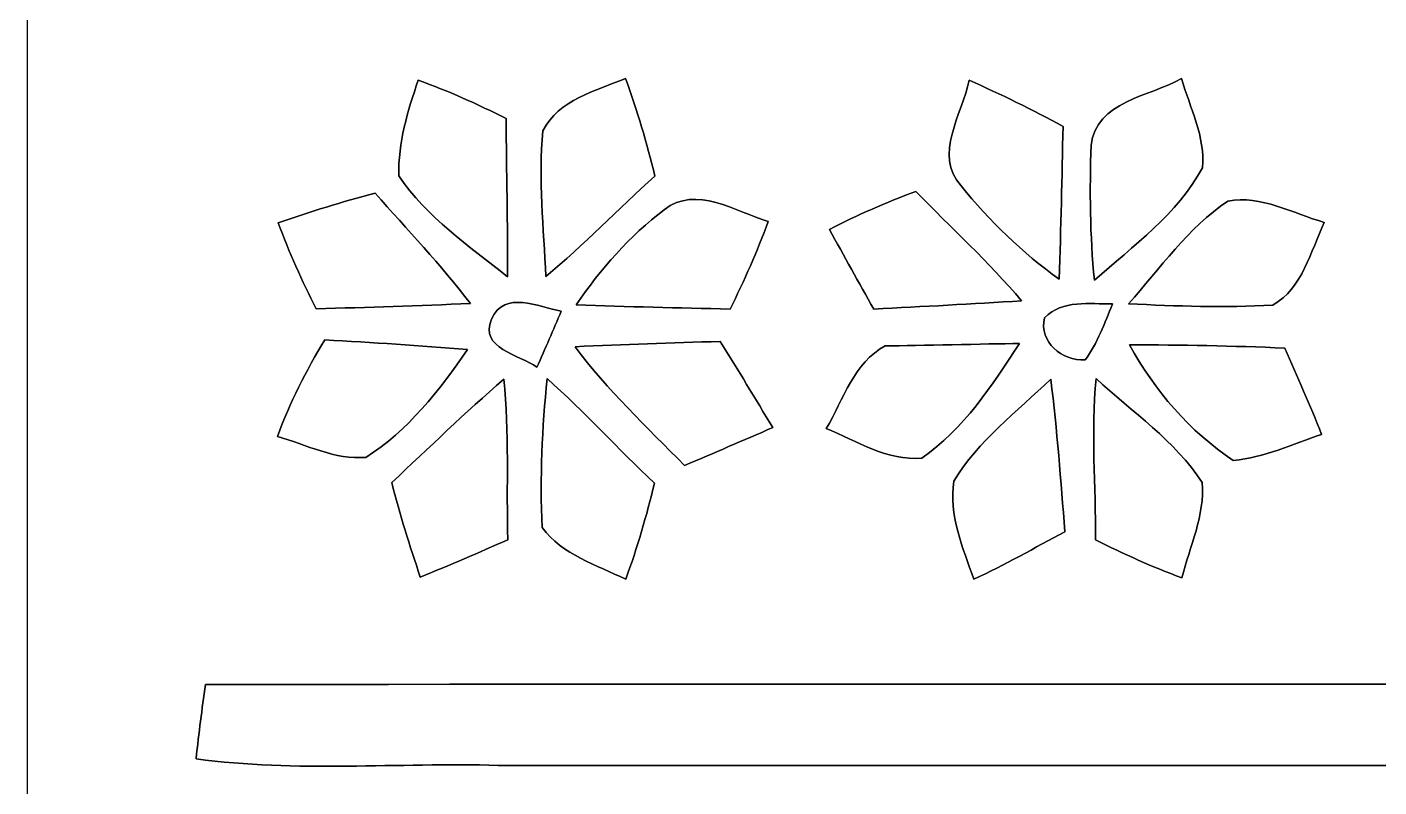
# Model space of a CAD drawing. Header units: centimetres. Extents: x -16.8 to 16.8, y -16.7 to 16.7.
# Drawn here: x -16.77 to -11.2, y -2.7 to 0.44 of the extents above; entities that cross this region are included whole.
import ezdxf

# ---------------------------------------------------------------- set-up
doc = ezdxf.new("R2010")
doc.units = ezdxf.units.CM
doc.header["$MEASUREMENT"] = 0
doc.layers.add('Layer 1', color=7, linetype='Continuous')

msp = doc.modelspace()

# ---------------------------------------------------------------- linework, layer by layer
at = {"layer": 'Layer 1', "color": 7}
for points, knots in [([(-16.77458, 16.66875), (-16.77458, 16.66875), (16.77458, 16.66875), (16.77458, 16.66875), (16.77458, 16.66875), (16.77458, 16.66875), (16.77458, -16.66875), (16.77458, -16.66875), (16.77458, -16.66875), (16.77458, -16.66875), (-16.77458, -16.66875), (-16.77458, -16.66875), (-16.77458, -16.66875), (-16.77458, -16.66875), (-16.77458, 16.66875), (-16.77458, 16.66875), (-16.77458, 16.66875), (-16.77458, 16.66875), (-16.77458, 16.66875), (-16.77458, 16.66875)], [0, 0, 0, 0, 0.1666667, 0.1666667, 0.1666667, 0.1666667, 0.3333333, 0.3333333, 0.3333333, 0.3333333, 0.5, 0.5, 0.5, 0.5, 0.6666667, 0.6666667, 0.6666667, 0.6666667, 1, 1, 1, 1]), ([(-14.64663, 0.00811), (-14.66568, -0.19191), (-14.64345, -0.3937), (-14.63428, -0.59408), (-14.63428, -0.59408), (-14.47729, -0.4639), (-14.33618, -0.31574), (-14.18449, -0.17921), (-14.18449, -0.17921), (-14.2173, -0.04269), (-14.25751, 0.09137), (-14.30514, 0.22331), (-14.30514, 0.22331), (-14.42791, 0.17357), (-14.58172, 0.13617), (-14.64663, 0.00811), (-14.64663, 0.00811), (-14.64663, 0.00811), (-14.64663, 0.00811), (-14.64663, 0.00811)], [0, 0, 0, 0, 0.1666667, 0.1666667, 0.1666667, 0.1666667, 0.3333333, 0.3333333, 0.3333333, 0.3333333, 0.5, 0.5, 0.5, 0.5, 0.6666667, 0.6666667, 0.6666667, 0.6666667, 1, 1, 1, 1]), ([(-12.38462, -0.05151), (-12.39167, -0.23671), (-12.38991, -0.42439), (-12.37121, -0.60925), (-12.37121, -0.60925), (-12.21246, -0.46743), (-12.02796, -0.3362), (-11.92601, -0.14499), (-11.92601, -0.14499), (-11.9126, -0.01729), (-11.97786, 0.10372), (-12.01244, 0.22331), (-12.01244, 0.22331), (-12.14226, 0.14958), (-12.36592, 0.12806), (-12.38462, -0.05151), (-12.38462, -0.05151), (-12.38462, -0.05151), (-12.38462, -0.05151), (-12.38462, -0.05151)], [0, 0, 0, 0, 0.1666667, 0.1666667, 0.1666667, 0.1666667, 0.3333333, 0.3333333, 0.3333333, 0.3333333, 0.5, 0.5, 0.5, 0.5, 0.6666667, 0.6666667, 0.6666667, 0.6666667, 1, 1, 1, 1]), ([(-15.16063, 0.21661), (-15.20437, 0.08925), (-15.24388, -0.04128), (-15.24106, -0.17851), (-15.24106, -0.17851), (-15.12605, -0.34819), (-14.95143, -0.46778), (-14.79268, -0.59443), (-14.79268, -0.59443), (-14.79162, -0.37712), (-14.79691, -0.1591), (-14.79797, 0.05786), (-14.79797, 0.05786), (-14.91615, 0.11748), (-15.0368, 0.17145), (-15.16063, 0.21661), (-15.16063, 0.21661), (-15.16063, 0.21661), (-15.16063, 0.21661), (-15.16063, 0.21661)], [0, 0, 0, 0, 0.1666667, 0.1666667, 0.1666667, 0.1666667, 0.3333333, 0.3333333, 0.3333333, 0.3333333, 0.5, 0.5, 0.5, 0.5, 0.6666667, 0.6666667, 0.6666667, 0.6666667, 1, 1, 1, 1]), ([(-12.88803, 0.2159), (-12.91625, 0.07726), (-13.0362, -0.09137), (-12.92154, -0.21978), (-12.92154, -0.21978), (-12.80336, -0.36371), (-12.66896, -0.49601), (-12.51691, -0.60431), (-12.51691, -0.60431), (-12.5095, -0.39405), (-12.50527, -0.1838), (-12.50068, 0.02575), (-12.50068, 0.02575), (-12.62733, 0.09454), (-12.75644, 0.15804), (-12.88803, 0.2159), (-12.88803, 0.2159), (-12.88803, 0.2159), (-12.88803, 0.2159), (-12.88803, 0.2159)], [0, 0, 0, 0, 0.1666667, 0.1666667, 0.1666667, 0.1666667, 0.3333333, 0.3333333, 0.3333333, 0.3333333, 0.5, 0.5, 0.5, 0.5, 0.6666667, 0.6666667, 0.6666667, 0.6666667, 1, 1, 1, 1]), ([(-14.14639, -0.31785), (-14.28821, -0.42686), (-14.40886, -0.56303), (-14.5094, -0.71085), (-14.5094, -0.71085), (-14.29773, -0.71826), (-14.08606, -0.72284), (-13.8744, -0.72813), (-13.8744, -0.72813), (-13.81584, -0.61031), (-13.76186, -0.49001), (-13.71706, -0.36654), (-13.71706, -0.36654), (-13.85147, -0.32632), (-14.01445, -0.21519), (-14.14639, -0.31785), (-14.14639, -0.31785), (-14.14639, -0.31785), (-14.14639, -0.31785), (-14.14639, -0.31785)], [0, 0, 0, 0, 0.1666667, 0.1666667, 0.1666667, 0.1666667, 0.3333333, 0.3333333, 0.3333333, 0.3333333, 0.5, 0.5, 0.5, 0.5, 0.6666667, 0.6666667, 0.6666667, 0.6666667, 1, 1, 1, 1]), ([(-15.73848, -0.37183), (-15.69367, -0.49318), (-15.64005, -0.61136), (-15.58184, -0.72708), (-15.58184, -0.72708), (-15.36982, -0.72073), (-15.15745, -0.71367), (-14.94508, -0.7052), (-14.94508, -0.7052), (-15.06784, -0.54575), (-15.20613, -0.3997), (-15.33913, -0.24941), (-15.33913, -0.24941), (-15.47389, -0.28469), (-15.60654, -0.32667), (-15.73848, -0.37183), (-15.73848, -0.37183), (-15.73848, -0.37183), (-15.73848, -0.37183), (-15.73848, -0.37183)], [0, 0, 0, 0, 0.1666667, 0.1666667, 0.1666667, 0.1666667, 0.3333333, 0.3333333, 0.3333333, 0.3333333, 0.5, 0.5, 0.5, 0.5, 0.6666667, 0.6666667, 0.6666667, 0.6666667, 1, 1, 1, 1]), ([(-13.46482, -0.39899), (-13.4045, -0.50906), (-13.34347, -0.61842), (-13.28138, -0.72778), (-13.28138, -0.72778), (-13.07818, -0.71755), (-12.87498, -0.70697), (-12.67178, -0.69356), (-12.67178, -0.69356), (-12.80724, -0.53375), (-12.96247, -0.39229), (-13.10816, -0.24236), (-13.10816, -0.24236), (-13.22952, -0.28822), (-13.34911, -0.33973), (-13.46482, -0.39899), (-13.46482, -0.39899), (-13.46482, -0.39899), (-13.46482, -0.39899), (-13.46482, -0.39899)], [0, 0, 0, 0, 0.1666667, 0.1666667, 0.1666667, 0.1666667, 0.3333333, 0.3333333, 0.3333333, 0.3333333, 0.5, 0.5, 0.5, 0.5, 0.6666667, 0.6666667, 0.6666667, 0.6666667, 1, 1, 1, 1]), ([(-11.82088, -0.28258), (-11.98492, -0.39264), (-12.10063, -0.56056), (-12.23081, -0.70661), (-12.23081, -0.70661), (-12.03254, -0.71508), (-11.83393, -0.72425), (-11.63567, -0.7112), (-11.63567, -0.7112), (-11.51184, -0.64276), (-11.47974, -0.4893), (-11.42294, -0.37042), (-11.42294, -0.37042), (-11.55171, -0.33408), (-11.68435, -0.25647), (-11.82088, -0.28258), (-11.82088, -0.28258), (-11.82088, -0.28258), (-11.82088, -0.28258), (-11.82088, -0.28258)], [0, 0, 0, 0, 0.1666667, 0.1666667, 0.1666667, 0.1666667, 0.3333333, 0.3333333, 0.3333333, 0.3333333, 0.5, 0.5, 0.5, 0.5, 0.6666667, 0.6666667, 0.6666667, 0.6666667, 1, 1, 1, 1]), ([(-14.859, -0.76941), (-14.90909, -0.89006), (-14.74435, -0.91652), (-14.67097, -0.96767), (-14.67097, -0.96767), (-14.6371, -0.89076), (-14.60324, -0.81386), (-14.57078, -0.7366), (-14.57078, -0.7366), (-14.66709, -0.71967), (-14.80361, -0.64841), (-14.859, -0.76941), (-14.859, -0.76941), (-14.859, -0.76941), (-14.859, -0.76941), (-14.859, -0.76941)], [0, 0, 0, 0, 0.2, 0.2, 0.2, 0.2, 0.4, 0.4, 0.4, 0.4, 0.6, 0.6, 0.6, 0.6, 1, 1, 1, 1]), ([(-12.57688, -0.76376), (-12.60193, -0.86536), (-12.50421, -0.94051), (-12.41002, -0.93804), (-12.41002, -0.93804), (-12.35816, -0.86819), (-12.32923, -0.78564), (-12.29642, -0.70626), (-12.29642, -0.70626), (-12.39132, -0.70803), (-12.5028, -0.68792), (-12.57688, -0.76376), (-12.57688, -0.76376), (-12.57688, -0.76376), (-12.57688, -0.76376), (-12.57688, -0.76376)], [0, 0, 0, 0, 0.2, 0.2, 0.2, 0.2, 0.4, 0.4, 0.4, 0.4, 0.6, 0.6, 0.6, 0.6, 1, 1, 1, 1]), ([(-15.54621, -0.85549), (-15.62347, -0.98143), (-15.69014, -1.11407), (-15.742, -1.25307), (-15.742, -1.25307), (-15.62312, -1.28799), (-15.50353, -1.35043), (-15.37688, -1.33985), (-15.37688, -1.33985), (-15.20366, -1.23084), (-15.07243, -1.06221), (-14.95778, -0.89464), (-14.95778, -0.89464), (-15.15392, -0.87877), (-15.35007, -0.86572), (-15.54621, -0.85549), (-15.54621, -0.85549), (-15.54621, -0.85549), (-15.54621, -0.85549), (-15.54621, -0.85549)], [0, 0, 0, 0, 0.1666667, 0.1666667, 0.1666667, 0.1666667, 0.3333333, 0.3333333, 0.3333333, 0.3333333, 0.5, 0.5, 0.5, 0.5, 0.6666667, 0.6666667, 0.6666667, 0.6666667, 1, 1, 1, 1]), ([(-14.51328, -0.88336), (-14.38134, -1.06221), (-14.21765, -1.21426), (-14.06278, -1.37301), (-14.06278, -1.37301), (-13.94072, -1.32221), (-13.81972, -1.26929), (-13.69836, -1.21708), (-13.69836, -1.21708), (-13.76998, -1.09784), (-13.84124, -0.97861), (-13.91567, -0.86148), (-13.91567, -0.86148), (-14.11499, -0.86713), (-14.31431, -0.87418), (-14.51328, -0.88336), (-14.51328, -0.88336), (-14.51328, -0.88336), (-14.51328, -0.88336), (-14.51328, -0.88336)], [0, 0, 0, 0, 0.1666667, 0.1666667, 0.1666667, 0.1666667, 0.3333333, 0.3333333, 0.3333333, 0.3333333, 0.5, 0.5, 0.5, 0.5, 0.6666667, 0.6666667, 0.6666667, 0.6666667, 1, 1, 1, 1]), ([(-13.23446, -0.88018), (-13.36393, -0.94756), (-13.40661, -1.10243), (-13.47752, -1.22061), (-13.47752, -1.22061), (-13.35229, -1.27353), (-13.22388, -1.35467), (-13.08347, -1.34303), (-13.08347, -1.34303), (-12.91131, -1.22379), (-12.79208, -1.04387), (-12.68095, -0.8696), (-12.68095, -0.8696), (-12.81959, -0.87242), (-13.09617, -0.87736), (-13.23446, -0.88018), (-13.23446, -0.88018), (-13.23446, -0.88018), (-13.23446, -0.88018), (-13.23446, -0.88018)], [0, 0, 0, 0, 0.1666667, 0.1666667, 0.1666667, 0.1666667, 0.3333333, 0.3333333, 0.3333333, 0.3333333, 0.5, 0.5, 0.5, 0.5, 0.6666667, 0.6666667, 0.6666667, 0.6666667, 1, 1, 1, 1]), ([(-12.22728, -0.87489), (-12.12391, -1.06363), (-11.97786, -1.23296), (-11.79865, -1.3529), (-11.79865, -1.3529), (-11.6713, -1.34091), (-11.55383, -1.28552), (-11.43388, -1.24495), (-11.43388, -1.24495), (-11.48186, -1.12501), (-11.53513, -1.00683), (-11.58628, -0.889), (-11.58628, -0.889), (-11.80006, -0.87948), (-12.01385, -0.87595), (-12.22728, -0.87489), (-12.22728, -0.87489), (-12.22728, -0.87489), (-12.22728, -0.87489), (-12.22728, -0.87489)], [0, 0, 0, 0, 0.1666667, 0.1666667, 0.1666667, 0.1666667, 0.3333333, 0.3333333, 0.3333333, 0.3333333, 0.5, 0.5, 0.5, 0.5, 0.6666667, 0.6666667, 0.6666667, 0.6666667, 1, 1, 1, 1]), ([(-15.27034, -1.44357), (-15.23647, -1.5748), (-15.19626, -1.70498), (-15.15216, -1.83339), (-15.15216, -1.83339), (-15.0308, -1.78541), (-14.91121, -1.73179), (-14.79127, -1.68028), (-14.79127, -1.68028), (-14.79762, -1.45874), (-14.78456, -1.23719), (-14.80785, -1.01706), (-14.80785, -1.01706), (-14.9666, -1.15394), (-15.11618, -1.30104), (-15.27034, -1.44357), (-15.27034, -1.44357), (-15.27034, -1.44357), (-15.27034, -1.44357), (-15.27034, -1.44357)], [0, 0, 0, 0, 0.1666667, 0.1666667, 0.1666667, 0.1666667, 0.3333333, 0.3333333, 0.3333333, 0.3333333, 0.5, 0.5, 0.5, 0.5, 0.6666667, 0.6666667, 0.6666667, 0.6666667, 1, 1, 1, 1]), ([(-14.62934, -1.01424), (-14.64874, -1.21849), (-14.66003, -1.42381), (-14.6498, -1.62983), (-14.6498, -1.62983), (-14.56584, -1.74061), (-14.42544, -1.78435), (-14.30443, -1.84256), (-14.30443, -1.84256), (-14.25751, -1.71309), (-14.21836, -1.58044), (-14.18625, -1.44674), (-14.18625, -1.44674), (-14.33583, -1.30422), (-14.47588, -1.15217), (-14.62934, -1.01424), (-14.62934, -1.01424), (-14.62934, -1.01424), (-14.62934, -1.01424), (-14.62934, -1.01424)], [0, 0, 0, 0, 0.1666667, 0.1666667, 0.1666667, 0.1666667, 0.3333333, 0.3333333, 0.3333333, 0.3333333, 0.5, 0.5, 0.5, 0.5, 0.6666667, 0.6666667, 0.6666667, 0.6666667, 1, 1, 1, 1]), ([(-12.95118, -1.43828), (-12.97411, -1.5748), (-12.91308, -1.7145), (-12.86898, -1.84291), (-12.86898, -1.84291), (-12.74092, -1.78294), (-12.61745, -1.71309), (-12.49327, -1.64677), (-12.49327, -1.64677), (-12.50985, -1.43651), (-12.52502, -1.22661), (-12.55148, -1.01776), (-12.55148, -1.01776), (-12.69118, -1.15041), (-12.85064, -1.27141), (-12.95118, -1.43828), (-12.95118, -1.43828), (-12.95118, -1.43828), (-12.95118, -1.43828), (-12.95118, -1.43828)], [0, 0, 0, 0, 0.1666667, 0.1666667, 0.1666667, 0.1666667, 0.3333333, 0.3333333, 0.3333333, 0.3333333, 0.5, 0.5, 0.5, 0.5, 0.6666667, 0.6666667, 0.6666667, 0.6666667, 1, 1, 1, 1]), ([(-12.36663, -1.68028), (-12.25091, -1.73849), (-12.13238, -1.79141), (-12.01103, -1.83691), (-12.01103, -1.83691), (-11.97751, -1.70815), (-11.91542, -1.57903), (-11.92671, -1.44357), (-11.92671, -1.44357), (-12.03819, -1.27106), (-12.21564, -1.15253), (-12.36416, -1.01459), (-12.36416, -1.01459), (-12.38603, -1.23613), (-12.36557, -1.45803), (-12.36663, -1.68028), (-12.36663, -1.68028), (-12.36663, -1.68028), (-12.36663, -1.68028), (-12.36663, -1.68028)], [0, 0, 0, 0, 0.1666667, 0.1666667, 0.1666667, 0.1666667, 0.3333333, 0.3333333, 0.3333333, 0.3333333, 0.5, 0.5, 0.5, 0.5, 0.6666667, 0.6666667, 0.6666667, 0.6666667, 1, 1, 1, 1]), ([(-16.03869, -2.27648), (-16.0528, -2.3809), (-16.0655, -2.47368), (-16.07714, -2.58339), (-16.07714, -2.58339), (-15.66404, -2.64054), (-15.246, -2.59856), (-14.83078, -2.61056), (-14.83078, -2.61056), (-5.11104, -2.61197), (4.60869, -2.61161), (14.32842, -2.61056), (14.32842, -2.61056), (14.96236, -2.59962), (15.59701, -2.6349), (16.23025, -2.59327), (16.23025, -2.59327), (16.2246, -2.48603), (16.21084, -2.37949), (16.19285, -2.27401), (16.19285, -2.27401), (5.44901, -2.27753), (-5.29484, -2.2733), (-16.03869, -2.27648), (-16.03869, -2.27648), (-16.03869, -2.27648), (-16.03869, -2.27648), (-16.03869, -2.27648)], [0, 0, 0, 0, 0.125, 0.125, 0.125, 0.125, 0.25, 0.25, 0.25, 0.25, 0.375, 0.375, 0.375, 0.375, 0.5, 0.5, 0.5, 0.5, 0.625, 0.625, 0.625, 0.625, 0.75, 0.75, 0.75, 0.75, 1, 1, 1, 1])]:
    msp.add_open_spline(points, degree=3, knots=knots, dxfattribs=at)
at = {"layer": 'Layer 1', "color": 250}
for points, knots in [([(-14.64663, 0.00811), (-14.58172, 0.13617), (-14.42791, 0.17357), (-14.30514, 0.22331), (-14.30514, 0.22331), (-14.25751, 0.09137), (-14.2173, -0.04269), (-14.18449, -0.17921), (-14.18449, -0.17921), (-14.33618, -0.31574), (-14.47729, -0.4639), (-14.63428, -0.59408), (-14.63428, -0.59408), (-14.64345, -0.3937), (-14.66568, -0.19191), (-14.64663, 0.00811)], [0, 0, 0, 0, 0.2, 0.2, 0.2, 0.2, 0.4, 0.4, 0.4, 0.4, 0.6, 0.6, 0.6, 0.6, 1, 1, 1, 1]), ([(-12.38462, -0.05151), (-12.36592, 0.12806), (-12.14226, 0.14958), (-12.01244, 0.22331), (-12.01244, 0.22331), (-11.97786, 0.10372), (-11.9126, -0.01729), (-11.92601, -0.14499), (-11.92601, -0.14499), (-12.02796, -0.3362), (-12.21246, -0.46743), (-12.37121, -0.60925), (-12.37121, -0.60925), (-12.38991, -0.42439), (-12.39167, -0.23671), (-12.38462, -0.05151)], [0, 0, 0, 0, 0.2, 0.2, 0.2, 0.2, 0.4, 0.4, 0.4, 0.4, 0.6, 0.6, 0.6, 0.6, 1, 1, 1, 1]), ([(-15.16063, 0.21661), (-15.0368, 0.17145), (-14.91615, 0.11748), (-14.79797, 0.05786), (-14.79797, 0.05786), (-14.79691, -0.1591), (-14.79162, -0.37712), (-14.79268, -0.59443), (-14.79268, -0.59443), (-14.95143, -0.46778), (-15.12605, -0.34819), (-15.24106, -0.17851), (-15.24106, -0.17851), (-15.24388, -0.04128), (-15.20437, 0.08925), (-15.16063, 0.21661)], [0, 0, 0, 0, 0.2, 0.2, 0.2, 0.2, 0.4, 0.4, 0.4, 0.4, 0.6, 0.6, 0.6, 0.6, 1, 1, 1, 1]), ([(-12.88803, 0.2159), (-12.75644, 0.15804), (-12.62733, 0.09454), (-12.50068, 0.02575), (-12.50068, 0.02575), (-12.50527, -0.1838), (-12.5095, -0.39405), (-12.51691, -0.60431), (-12.51691, -0.60431), (-12.66896, -0.49601), (-12.80336, -0.36371), (-12.92154, -0.21978), (-12.92154, -0.21978), (-13.0362, -0.09137), (-12.91625, 0.07726), (-12.88803, 0.2159)], [0, 0, 0, 0, 0.2, 0.2, 0.2, 0.2, 0.4, 0.4, 0.4, 0.4, 0.6, 0.6, 0.6, 0.6, 1, 1, 1, 1]), ([(-14.14639, -0.31785), (-14.01445, -0.21519), (-13.85147, -0.32632), (-13.71706, -0.36654), (-13.71706, -0.36654), (-13.76186, -0.49001), (-13.81584, -0.61031), (-13.8744, -0.72813), (-13.8744, -0.72813), (-14.08606, -0.72284), (-14.29773, -0.71826), (-14.5094, -0.71085), (-14.5094, -0.71085), (-14.40886, -0.56303), (-14.28821, -0.42686), (-14.14639, -0.31785)], [0, 0, 0, 0, 0.2, 0.2, 0.2, 0.2, 0.4, 0.4, 0.4, 0.4, 0.6, 0.6, 0.6, 0.6, 1, 1, 1, 1]), ([(-15.73848, -0.37183), (-15.60654, -0.32667), (-15.47389, -0.28469), (-15.33913, -0.24941), (-15.33913, -0.24941), (-15.20613, -0.3997), (-15.06784, -0.54575), (-14.94508, -0.7052), (-14.94508, -0.7052), (-15.15745, -0.71367), (-15.36982, -0.72073), (-15.58184, -0.72708), (-15.58184, -0.72708), (-15.64005, -0.61136), (-15.69367, -0.49318), (-15.73848, -0.37183)], [0, 0, 0, 0, 0.2, 0.2, 0.2, 0.2, 0.4, 0.4, 0.4, 0.4, 0.6, 0.6, 0.6, 0.6, 1, 1, 1, 1]), ([(-13.46482, -0.39899), (-13.34911, -0.33973), (-13.22952, -0.28822), (-13.10816, -0.24236), (-13.10816, -0.24236), (-12.96247, -0.39229), (-12.80724, -0.53375), (-12.67178, -0.69356), (-12.67178, -0.69356), (-12.87498, -0.70697), (-13.07818, -0.71755), (-13.28138, -0.72778), (-13.28138, -0.72778), (-13.34347, -0.61842), (-13.4045, -0.50906), (-13.46482, -0.39899)], [0, 0, 0, 0, 0.2, 0.2, 0.2, 0.2, 0.4, 0.4, 0.4, 0.4, 0.6, 0.6, 0.6, 0.6, 1, 1, 1, 1]), ([(-11.82088, -0.28258), (-11.68435, -0.25647), (-11.55171, -0.33408), (-11.42294, -0.37042), (-11.42294, -0.37042), (-11.47974, -0.4893), (-11.51184, -0.64276), (-11.63567, -0.7112), (-11.63567, -0.7112), (-11.83393, -0.72425), (-12.03254, -0.71508), (-12.23081, -0.70661), (-12.23081, -0.70661), (-12.10063, -0.56056), (-11.98492, -0.39264), (-11.82088, -0.28258)], [0, 0, 0, 0, 0.2, 0.2, 0.2, 0.2, 0.4, 0.4, 0.4, 0.4, 0.6, 0.6, 0.6, 0.6, 1, 1, 1, 1]), ([(-14.859, -0.76941), (-14.80361, -0.64841), (-14.66709, -0.71967), (-14.57078, -0.7366), (-14.57078, -0.7366), (-14.60324, -0.81386), (-14.6371, -0.89076), (-14.67097, -0.96767), (-14.67097, -0.96767), (-14.74435, -0.91652), (-14.90909, -0.89006), (-14.859, -0.76941)], [0, 0, 0, 0, 0.25, 0.25, 0.25, 0.25, 0.5, 0.5, 0.5, 0.5, 1, 1, 1, 1]), ([(-12.57688, -0.76376), (-12.5028, -0.68792), (-12.39132, -0.70803), (-12.29642, -0.70626), (-12.29642, -0.70626), (-12.32923, -0.78564), (-12.35816, -0.86819), (-12.41002, -0.93804), (-12.41002, -0.93804), (-12.50421, -0.94051), (-12.60193, -0.86536), (-12.57688, -0.76376)], [0, 0, 0, 0, 0.25, 0.25, 0.25, 0.25, 0.5, 0.5, 0.5, 0.5, 1, 1, 1, 1]), ([(-15.54621, -0.85549), (-15.35007, -0.86572), (-15.15392, -0.87877), (-14.95778, -0.89464), (-14.95778, -0.89464), (-15.07243, -1.06221), (-15.20366, -1.23084), (-15.37688, -1.33985), (-15.37688, -1.33985), (-15.50353, -1.35043), (-15.62312, -1.28799), (-15.742, -1.25307), (-15.742, -1.25307), (-15.69014, -1.11407), (-15.62347, -0.98143), (-15.54621, -0.85549)], [0, 0, 0, 0, 0.2, 0.2, 0.2, 0.2, 0.4, 0.4, 0.4, 0.4, 0.6, 0.6, 0.6, 0.6, 1, 1, 1, 1]), ([(-14.51328, -0.88336), (-14.31431, -0.87418), (-14.11499, -0.86713), (-13.91567, -0.86148), (-13.91567, -0.86148), (-13.84124, -0.97861), (-13.76998, -1.09784), (-13.69836, -1.21708), (-13.69836, -1.21708), (-13.81972, -1.26929), (-13.94072, -1.32221), (-14.06278, -1.37301), (-14.06278, -1.37301), (-14.21765, -1.21426), (-14.38134, -1.06221), (-14.51328, -0.88336)], [0, 0, 0, 0, 0.2, 0.2, 0.2, 0.2, 0.4, 0.4, 0.4, 0.4, 0.6, 0.6, 0.6, 0.6, 1, 1, 1, 1]), ([(-13.23446, -0.88018), (-13.09617, -0.87736), (-12.81959, -0.87242), (-12.68095, -0.8696), (-12.68095, -0.8696), (-12.79208, -1.04387), (-12.91131, -1.22379), (-13.08347, -1.34303), (-13.08347, -1.34303), (-13.22388, -1.35467), (-13.35229, -1.27353), (-13.47752, -1.22061), (-13.47752, -1.22061), (-13.40661, -1.10243), (-13.36393, -0.94756), (-13.23446, -0.88018)], [0, 0, 0, 0, 0.2, 0.2, 0.2, 0.2, 0.4, 0.4, 0.4, 0.4, 0.6, 0.6, 0.6, 0.6, 1, 1, 1, 1]), ([(-12.22728, -0.87489), (-12.01385, -0.87595), (-11.80006, -0.87948), (-11.58628, -0.889), (-11.58628, -0.889), (-11.53513, -1.00683), (-11.48186, -1.12501), (-11.43388, -1.24495), (-11.43388, -1.24495), (-11.55383, -1.28552), (-11.6713, -1.34091), (-11.79865, -1.3529), (-11.79865, -1.3529), (-11.97786, -1.23296), (-12.12391, -1.06363), (-12.22728, -0.87489)], [0, 0, 0, 0, 0.2, 0.2, 0.2, 0.2, 0.4, 0.4, 0.4, 0.4, 0.6, 0.6, 0.6, 0.6, 1, 1, 1, 1]), ([(-15.27034, -1.44357), (-15.11618, -1.30104), (-14.9666, -1.15394), (-14.80785, -1.01706), (-14.80785, -1.01706), (-14.78456, -1.23719), (-14.79762, -1.45874), (-14.79127, -1.68028), (-14.79127, -1.68028), (-14.91121, -1.73179), (-15.0308, -1.78541), (-15.15216, -1.83339), (-15.15216, -1.83339), (-15.19626, -1.70498), (-15.23647, -1.5748), (-15.27034, -1.44357)], [0, 0, 0, 0, 0.2, 0.2, 0.2, 0.2, 0.4, 0.4, 0.4, 0.4, 0.6, 0.6, 0.6, 0.6, 1, 1, 1, 1]), ([(-14.62934, -1.01424), (-14.47588, -1.15217), (-14.33583, -1.30422), (-14.18625, -1.44674), (-14.18625, -1.44674), (-14.21836, -1.58044), (-14.25751, -1.71309), (-14.30443, -1.84256), (-14.30443, -1.84256), (-14.42544, -1.78435), (-14.56584, -1.74061), (-14.6498, -1.62983), (-14.6498, -1.62983), (-14.66003, -1.42381), (-14.64874, -1.21849), (-14.62934, -1.01424)], [0, 0, 0, 0, 0.2, 0.2, 0.2, 0.2, 0.4, 0.4, 0.4, 0.4, 0.6, 0.6, 0.6, 0.6, 1, 1, 1, 1]), ([(-12.95118, -1.43828), (-12.85064, -1.27141), (-12.69118, -1.15041), (-12.55148, -1.01776), (-12.55148, -1.01776), (-12.52502, -1.22661), (-12.50985, -1.43651), (-12.49327, -1.64677), (-12.49327, -1.64677), (-12.61745, -1.71309), (-12.74092, -1.78294), (-12.86898, -1.84291), (-12.86898, -1.84291), (-12.91308, -1.7145), (-12.97411, -1.5748), (-12.95118, -1.43828)], [0, 0, 0, 0, 0.2, 0.2, 0.2, 0.2, 0.4, 0.4, 0.4, 0.4, 0.6, 0.6, 0.6, 0.6, 1, 1, 1, 1]), ([(-12.36663, -1.68028), (-12.36557, -1.45803), (-12.38603, -1.23613), (-12.36416, -1.01459), (-12.36416, -1.01459), (-12.21564, -1.15253), (-12.03819, -1.27106), (-11.92671, -1.44357), (-11.92671, -1.44357), (-11.91542, -1.57903), (-11.97751, -1.70815), (-12.01103, -1.83691), (-12.01103, -1.83691), (-12.13238, -1.79141), (-12.25091, -1.73849), (-12.36663, -1.68028)], [0, 0, 0, 0, 0.2, 0.2, 0.2, 0.2, 0.4, 0.4, 0.4, 0.4, 0.6, 0.6, 0.6, 0.6, 1, 1, 1, 1]), ([(-16.03869, -2.27648), (-5.29484, -2.2733), (5.44901, -2.27753), (16.19285, -2.27401), (16.19285, -2.27401), (16.21084, -2.37949), (16.2246, -2.48603), (16.23025, -2.59327), (16.23025, -2.59327), (15.59701, -2.6349), (14.96236, -2.59962), (14.32842, -2.61056), (14.32842, -2.61056), (4.60869, -2.61161), (-5.11104, -2.61197), (-14.83078, -2.61056), (-14.83078, -2.61056), (-15.246, -2.59856), (-15.66404, -2.64054), (-16.07714, -2.58339), (-16.07714, -2.58339), (-16.0655, -2.47368), (-16.0528, -2.3809), (-16.03869, -2.27648)], [0, 0, 0, 0, 0.1428571, 0.1428571, 0.1428571, 0.1428571, 0.2857143, 0.2857143, 0.2857143, 0.2857143, 0.4285714, 0.4285714, 0.4285714, 0.4285714, 0.5714286, 0.5714286, 0.5714286, 0.5714286, 0.7142857, 0.7142857, 0.7142857, 0.7142857, 1, 1, 1, 1])]:
    msp.add_open_spline(points, degree=3, knots=knots, dxfattribs=at)

doc.saveas('drawing.dxf')
